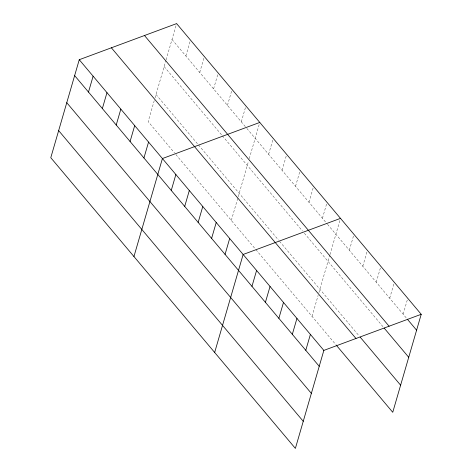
<?xml version="1.0" encoding="UTF-8"?>
<svg xmlns="http://www.w3.org/2000/svg" width="472" height="472" viewBox="0 0 472 472"><rect width="100%" height="100%" fill="white"/><g stroke="black" fill="none" stroke-linecap="round" stroke-linejoin="round"><path stroke-width="0.35" stroke-dasharray="2.36 1.77" d="M154.255 100.595L148.155 121.593L174.487 152.887M155.04 97.887L165.908 60.487M166.103 59.808L176.622 23.6M185.868 55.961L190.482 40.073M199.727 72.434L204.341 56.546M213.586 88.913L218.206 73.018M227.445 105.386L232.065 89.491M241.31 121.859L245.924 105.964M231.315 220.43L238.006 197.402M238.201 196.724L248.478 161.359M249.263 158.651L259.783 122.437M268.621 154.32L273.235 138.426M282.073 170.309L286.687 154.415M295.525 186.292L300.145 170.404M308.977 202.281L313.597 186.393M322.429 218.27L327.049 202.382M312.033 316.358L318.134 295.366M318.919 292.652L329.781 255.258M329.981 254.579L340.501 218.371M349.333 250.248L353.953 234.36M362.791 266.238L367.405 250.349M376.243 282.226L380.857 266.338M389.695 298.215L394.309 282.327M403.147 314.204L407.761 298.31M172.003 39.489L246.39 127.894M246.85 128.443L327.072 223.787M327.533 224.336L406.858 318.612M164.132 66.581L221.887 135.222M222.347 135.771L302.499 231.032M304.351 233.233L383.677 327.515M156.025 94.5L197.603 143.919M198.529 145.016L278.616 240.201M279.542 241.304L359.334 336.129M175.873 154.539L255.435 249.098M255.901 249.647L335.692 344.477"/><path stroke-width="0.71" d="M79.255 59.708L50.781 157.701L295.378 448.4L323.845 350.407L421.219 314.299L176.622 23.6L79.255 59.708L323.845 350.407M88.494 92.07L93.114 76.181M102.359 108.548L106.973 92.654M116.218 125.021L120.832 109.126M130.077 141.494L134.697 125.599M143.936 157.967L148.556 142.072M133.948 256.538L162.415 158.545L259.783 122.437M171.253 190.428L175.867 174.534M184.705 206.417L189.319 190.523M198.157 222.4L202.771 206.512M211.609 238.389L216.223 222.501M225.061 254.378L229.675 238.49M214.66 352.466L243.133 254.479L340.501 218.371M251.965 286.356L256.585 270.468M265.417 302.346L270.037 286.457M278.869 318.334L283.489 302.446M292.327 334.323L296.941 318.435M305.779 350.312L310.393 334.418M421.219 314.299L392.745 412.292L336.152 345.032M407.324 319.166L416.599 330.193M144.491 35.518L389.081 326.217M384.143 328.064L408.728 357.286M360.26 337.232L400.616 385.199M111.386 47.79L355.976 338.495M74.635 75.597L319.231 366.301M66.764 102.689L311.361 393.394M58.658 130.608L303.248 421.307"/></g></svg>
